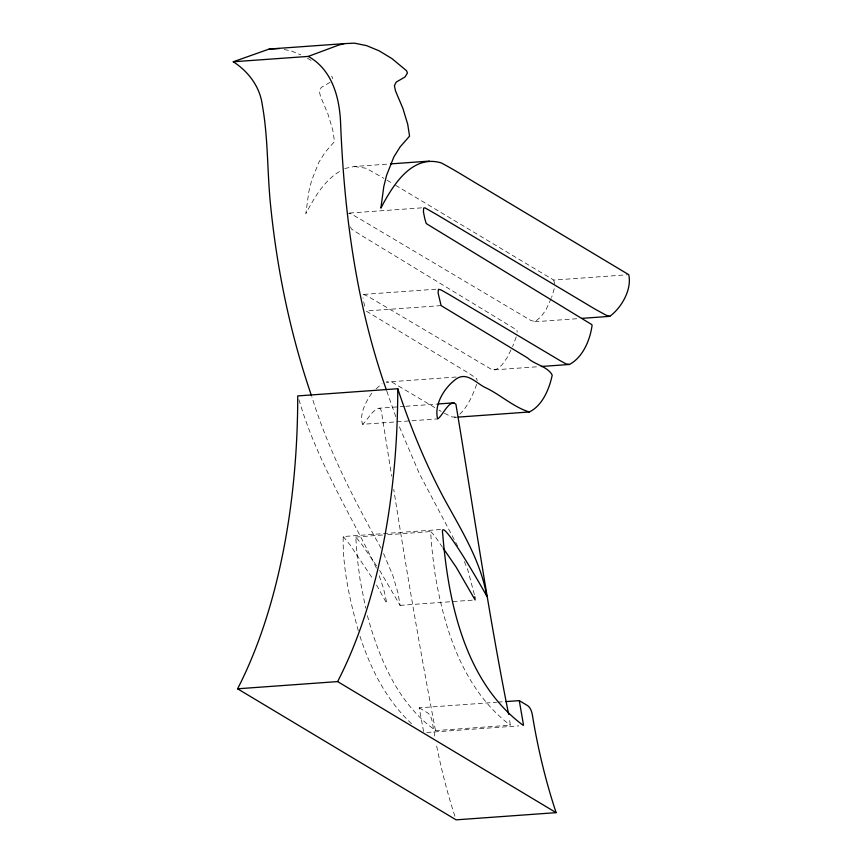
<?xml version="1.0" encoding="UTF-8"?>
<svg xmlns="http://www.w3.org/2000/svg" width="863" height="863" viewBox="0 0 863 863"><rect width="100%" height="100%" fill="white"/><g stroke="black" fill="none" stroke-linecap="round" stroke-linejoin="round"><path stroke-width="0.65" stroke-dasharray="4.32 3.24" d="M376.646 565.999L362.19 544.898L355.729 536.937L357.498 559.871L360.065 579.731L365.653 608.135M423.593 731.5L419.235 707.822L496.603 702.255M554.229 288.706L551.619 297.476M379.688 570.443L400.087 605.362L397.962 592.859L392.881 575.664L383.215 552.676M332.309 78.77L332.287 77.195M476.667 384.348C472.762 395.103 468.08 406.246 459.677 414.283M516.225 336.969L512.622 346.602M551.112 298.598L546.02 309.774L541.079 316.624L535.287 321.586L530.874 320.486L361.737 220.011L349.925 213.226L348.523 213.657M510.993 349.99L506.905 357.994L501.737 365.178L496.786 369.127L492.126 369.742L369.191 297.077L363.776 294.391L362.924 295.847L363.064 298.307M371.78 393.14C366.085 401.446 359.019 414.164 362.589 424.294L437.617 418.9M367.401 615.653C379.008 658.491 398.512 704.445 435.459 730.346C420.119 650.303 406.387 569.904 393.744 489.375M330.011 82.352L321.176 87.497L319.407 91.586L320.453 96.268L327.875 113.83L332.708 129.741L334.531 141.554L325.124 152.255L318.857 162.276L311.554 180.745L308.781 191.877L305.847 213.549C314.704 197.142 324.682 179.493 341.586 170.313M376.182 388.728L382.082 383.744M435.276 730.616L510.303 725.211L509.332 717.94M440.562 529.526L343.215 536.527C342.395 567.444 349.936 600.551 358.307 630.745M444.456 413.258L451.651 416.915L455.998 416.98M404.51 406.387L379.062 408.221C371.317 410.637 368.296 419.472 362.589 424.294M344.736 168.49L354.445 166.494L387.94 164.089M442.536 547.271C438.749 542.32 435.243 535.524 430.669 531.662C431.424 545.945 433.14 560.163 435.092 574.327C444.423 629.99 463.582 689.915 510.303 725.211M349.493 213.053L421.845 207.843M395.534 185.254L553.712 280.076L627.401 274.768M363.776 294.391L436.117 289.181M441.101 305.599L366.074 310.993L469.041 373.42L476.549 378.544L477.185 380.529M534.736 321.759L577.617 318.674M494.413 369.86L537.282 366.775M456.139 377.034L386.354 382.061L392.277 382.298L435.686 408.134M405.847 406.29L436.667 404.078M454.24 417.39L456.926 417.196M355.642 537.056L382.536 535.006M387.8 534.747L430.799 531.543M400.087 605.362L475.103 599.968M497.929 702.158L504.607 701.684M426.754 732.493L518.836 725.869M379.062 408.221L380.464 408.889L381.37 411.187L391.673 476.193M354.445 166.494L366.16 168.285L383.841 178.307M284.218 49.547L291.543 51.036L300.745 54.833M343.215 536.527L349.99 544.769L373.15 579.375M438.987 410.087L441.241 411.414M386.991 180.173L392.287 183.312M419.235 707.822L427.519 712.795A12.708 6.311 85.9 0 1 432.341 722.202A356.397 176.926 85.9 0 0 435.081 737.876M307.401 58.209L311.662 60.809M411.543 723.712C386.29 700.13 370.303 668.242 359.795 635.686M331.554 76.181L332.104 76.883M376.548 585.017L386.71 603.399L386.419 601.63A80.615 40.022 85.9 0 0 382.687 585.912L378.587 573.819M457.703 546.171L419.537 474.035L399.127 426.182M381.058 548.232C354.003 499.623 328.199 450.044 311.813 396.635M376.441 568.167C349.396 512.126 315.858 458.879 298.598 398.447M464.402 561.619L467.908 570.26L474.672 595.772M386.84 391.23L396.052 417.444M553.712 280.076L554.704 283.884M350.497 226.915L351.392 228.986L359.828 234.466L516.786 330.011A2.222 1.1 85.9 0 1 517.045 330.82L517.142 332.179M363.69 301.921L365.362 308.878M454.887 816.182A356.397 176.926 85.9 0 1 436.074 743.065"/><path stroke-width="1.29" d="M311.37 395.383C290.173 333.463 276.883 268.932 270.432 203.83C267.174 170.928 268.177 137.649 262.309 105.006C259.957 86.775 248.458 71.543 233.269 61.769L308.307 56.408L338.609 45.113L344.229 43.646L354.359 43.15L366.57 45.631L379.224 50.863L392.018 58.662L406.581 70.777L407.444 73.031L405.038 76.958L396.203 82.104L394.402 85.696L395.481 90.863L402.902 108.425L407.735 124.348L409.558 136.149L400.152 146.861L393.884 156.872L386.581 175.34L383.808 186.484L380.874 208.156C392.374 186.052 411.673 154.121 441.187 162.88C455.772 170.561 469.623 179.558 483.873 187.81L628.739 274.671C632.115 289.569 621.338 307.94 609.763 316.354L581.63 318.382M233.269 61.769L269.202 49.04L344.229 43.646M541.306 366.484L569.44 364.466C582.838 357.347 590.076 340.065 592.072 325.416A2.222 1.1 85.9 0 0 591.813 324.617L427.088 224.089L426.149 223.312L424.736 218.458L423.42 211.834L423.657 208.08L424.952 207.832L436.764 214.607L595.006 309.094L605.902 315.092L609.763 316.354M458.264 417.099L529.267 411.985C542.449 405.686 549.332 388.879 552.212 375.135C547.8 366.419 534.37 364.574 527.573 357.918L441.101 305.599L438.091 292.902L438.447 289.288L440.971 289.892L449.547 294.768L559.612 360.356L565.988 363.862L569.44 364.466M508.663 714.445C488.113 611.565 473.183 507.617 455.901 404.208C449.515 398.328 442.492 416.333 437.617 418.9C433.809 404.046 444.995 386.602 457.11 378.339C468.005 371.91 477.217 384.326 486.538 388.134C501.047 395.297 513.733 407.142 529.267 411.985M390.626 163.894L429.472 161.09M519.278 700.627L523.496 724.952A1.672 0.831 85.9 0 1 523.248 725.395C465.092 682.245 448.264 602.601 442.697 533.755C438.361 511.004 485.286 592.903 486.754 596.204C480.691 560.519 460.939 529.504 443.938 498.253C425.232 463.248 410.259 426.365 397.757 388.728L297.724 395.923A454.693 225.728 85.9 0 1 237.584 688.793L456.096 819.85L556.128 812.655A356.397 176.926 85.9 0 1 532.385 715.006A12.708 6.311 85.9 0 0 527.563 705.6L519.278 700.627L505.934 701.587M438.005 403.981L454.089 402.827M237.584 688.793L337.616 681.587L556.128 812.655M269.202 49.04L279.332 48.544M308.307 56.408C331.985 69.612 339.418 97.034 340.561 122.287C344.078 213.021 356.182 303.992 386.397 389.979M443.302 548.383L456.236 567.261L475.103 599.968L474.812 596.743M397.757 388.728A454.693 225.728 85.9 0 1 337.616 681.587"/></g></svg>
